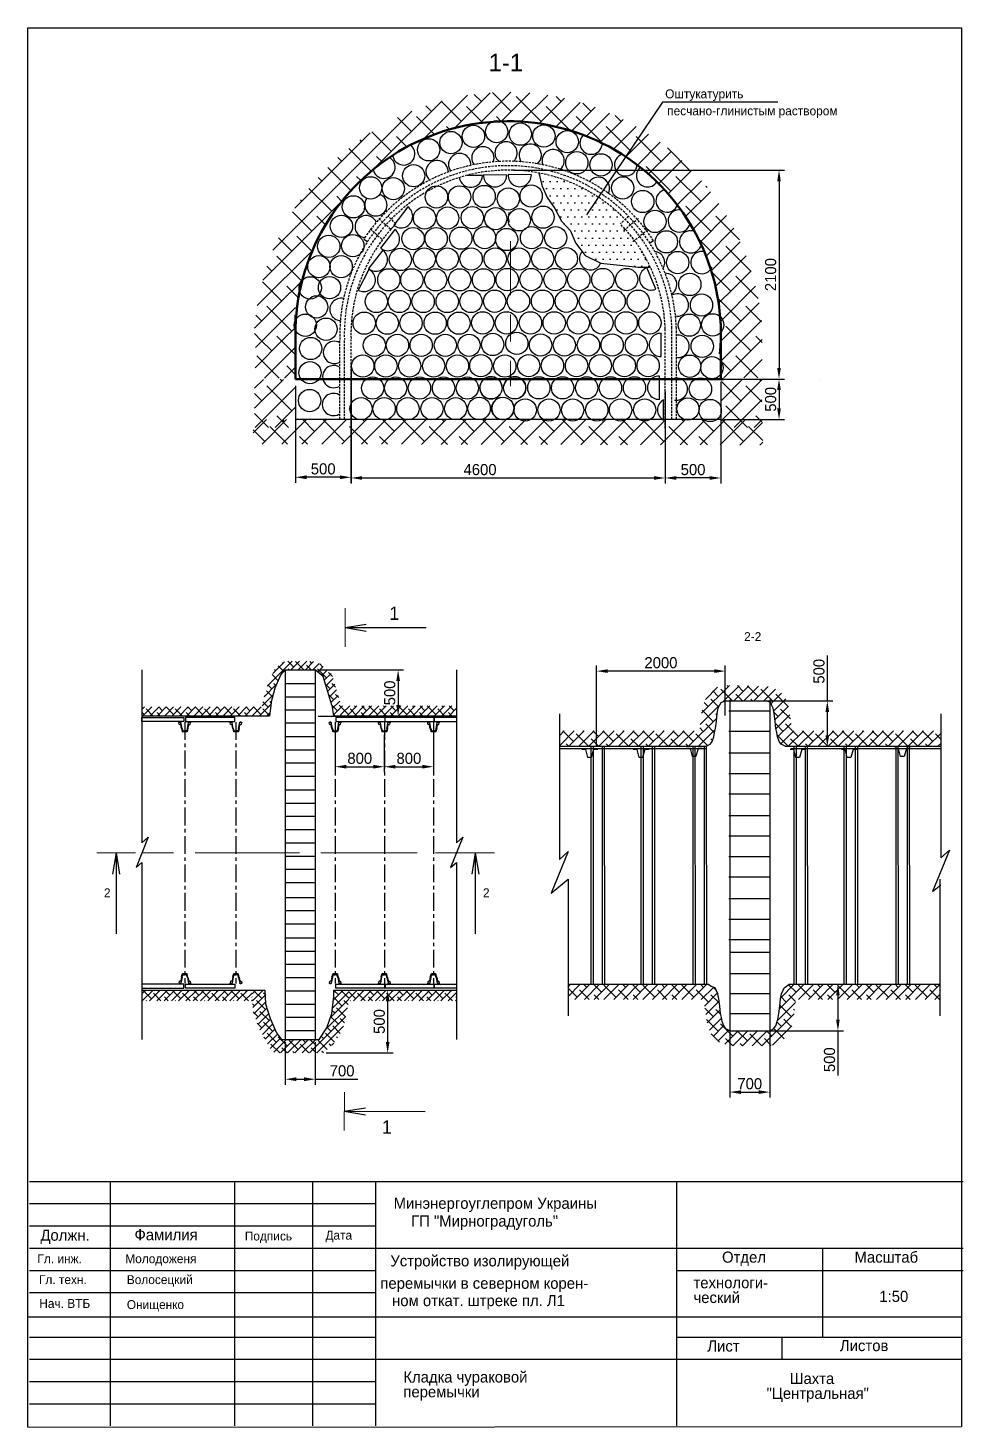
# Model space of a CAD drawing. Header units: millimetres. Extents: x 220 to 847, y -60 to 255.
# Drawn here: x 636.3 to 846.7, y -59.6 to 255.1 of the extents above; entities that cross this region are included whole.
import ezdxf

# ---------------------------------------------------------------- set-up
doc = ezdxf.new("R2010")
doc.units = ezdxf.units.MM
doc.linetypes.add('CENTERX2', pattern=[4, 2.5, -0.5, 0.5, -0.5])
doc.linetypes.add('DASHED', pattern=[0.75, 0.5, -0.25])
doc.dimstyles.new('ISO-25', dxfattribs={"dimtxt": 2.5, "dimasz": 2.5, "dimexe": 1.25, "dimexo": 0.625, "dimtad": 1, "dimtxsty": 'Standard', "dimcen": 2.5, "dimadec": 0, "dimazin": 0, "dimtfac": 1, "dimtmove": 0, "dimatfit": 3, "dimfxl": 0, "dimarcsym": 0})
pattern_1 = [(45, (410.7692, 16.2453), (-0.8199856, 0.8199856), []), (135, (410.7692, 16.2453), (-2.4599568, 0.8199856), [2.899087, -1.739452])]
pattern_2 = [(45, (302.801, 0.5963), (-2.245064, 2.245064), []), (135, (302.801, 0.5963), (-6.735192, 2.245064), [7.9375, -4.7625])]

# ---------------------------------------------------------------- blocks, each defined once
blk = doc.blocks.new('*D25')
at = {"color": 0, "lineweight": -2}
for p, q in [((816.18, 103.74), (816.18, 113.95)), ((799.57, 103.74), (817.43, 103.74)), ((816.18, 96.02), (816.18, 101.24)), ((808.44, 93.52), (817.43, 93.52))]:
    blk.add_line(p, q, dxfattribs=at)
at = {"color": 0}
for points in [[(815.76, 101.24), (816.59, 101.24), (816.18, 103.74)], [(815.76, 96.02), (816.59, 96.02), (816.18, 93.52)]]:
    blk.add_solid(points, dxfattribs=at)
at = {"layer": 'Defpoints', "color": 0}
for p in [(798.94, 103.74), (807.82, 93.52), (816.18, 93.52)]:
    blk.add_point(p, dxfattribs=at)
at = {"color": 0, "insert": (814.3, 110.4), "char_height": 2.5, "attachment_point": 5, "rotation": 90}
blk.add_mtext('500', dxfattribs=at)
blk = doc.blocks.new('*D26')
at = {"color": 0, "lineweight": -2}
for p, q in [((794.23, 30.64), (794.23, 14.49)), ((803.22, 30.64), (803.22, 14.49)), ((796.73, 15.74), (800.72, 15.74))]:
    blk.add_line(p, q, dxfattribs=at)
at = {"color": 0}
for points in [[(796.73, 16.15), (796.73, 15.32), (794.23, 15.74)], [(800.72, 16.15), (800.72, 15.32), (803.22, 15.74)]]:
    blk.add_solid(points, dxfattribs=at)
at = {"layer": 'Defpoints', "color": 0}
for p in [(794.23, 31.26), (803.22, 31.26), (803.22, 15.74)]:
    blk.add_point(p, dxfattribs=at)
at = {"color": 0, "insert": (798.72, 17.61), "char_height": 2.5, "attachment_point": 5}
blk.add_mtext('700', dxfattribs=at)
blk = doc.blocks.new('*D27')
at = {"color": 0, "lineweight": -2}
for p, q in [((818, 40), (819.81, 40)), ((818.56, 37.5), (818.56, 32.03)), ((800.96, 29.53), (819.81, 29.53)), ((818.56, 29.53), (818.56, 19.49))]:
    blk.add_line(p, q, dxfattribs=at)
at = {"color": 0}
for points in [[(818.14, 37.5), (818.97, 37.5), (818.56, 40)], [(818.14, 32.03), (818.97, 32.03), (818.56, 29.53)]]:
    blk.add_solid(points, dxfattribs=at)
at = {"layer": 'Defpoints', "color": 0}
for p in [(817.38, 40), (818.56, 40), (800.34, 29.53)]:
    blk.add_point(p, dxfattribs=at)
at = {"color": 0, "insert": (816.68, 23.03), "char_height": 2.5, "attachment_point": 5, "rotation": 90}
blk.add_mtext('500', dxfattribs=at)
blk = doc.blocks.new('*D28')
at = {"color": 0, "lineweight": -2}
for p, q in [((764.26, 93.42), (764.26, 111.69)), ((790.72, 110.44), (766.76, 110.44)), ((793.22, 100.48), (793.22, 111.69))]:
    blk.add_line(p, q, dxfattribs=at)
at = {"color": 0}
for points in [[(766.76, 110.86), (766.76, 110.03), (764.26, 110.44)], [(790.72, 110.86), (790.72, 110.03), (793.22, 110.44)]]:
    blk.add_solid(points, dxfattribs=at)
at = {"layer": 'Defpoints', "color": 0}
for p in [(764.26, 110.44), (793.22, 99.85), (764.26, 92.8)]:
    blk.add_point(p, dxfattribs=at)
at = {"color": 0, "insert": (778.74, 112.32), "char_height": 2.5, "attachment_point": 5}
blk.add_mtext('2000', dxfattribs=at)
blk = doc.blocks.new('*D35')
at = {"color": 0, "lineweight": -2}
for p, q in [((701.56, 110.72), (720.86, 110.72)), ((719.61, 108.22), (719.61, 102.83)), ((701.59, 100.33), (720.86, 100.33))]:
    blk.add_line(p, q, dxfattribs=at)
at = {"color": 0}
for points in [[(719.2, 108.22), (720.03, 108.22), (719.61, 110.72)], [(719.2, 102.83), (720.03, 102.83), (719.61, 100.33)]]:
    blk.add_solid(points, dxfattribs=at)
at = {"layer": 'Defpoints', "color": 0}
for p in [(700.93, 110.72), (700.97, 100.33), (719.61, 100.33)]:
    blk.add_point(p, dxfattribs=at)
at = {"color": 0, "insert": (717.74, 105.53), "char_height": 2.5, "attachment_point": 5, "rotation": 90}
blk.add_mtext('500', dxfattribs=at)
blk = doc.blocks.new('*D36')
at = {"color": 0, "lineweight": -2}
for p, q in [((694.23, 26.96), (694.23, 17.39)), ((700.97, 26.96), (700.97, 17.39)), ((696.73, 18.64), (698.47, 18.64)), ((700.97, 18.64), (710.55, 18.64))]:
    blk.add_line(p, q, dxfattribs=at)
at = {"color": 0}
for points in [[(696.73, 19.06), (696.73, 18.22), (694.23, 18.64)], [(698.47, 19.06), (698.47, 18.22), (700.97, 18.64)]]:
    blk.add_solid(points, dxfattribs=at)
at = {"layer": 'Defpoints', "color": 0}
for p in [(694.23, 27.58), (700.97, 27.58), (700.97, 18.64)]:
    blk.add_point(p, dxfattribs=at)
at = {"color": 0, "insert": (707.01, 20.51), "char_height": 2.5, "attachment_point": 5}
blk.add_mtext('700', dxfattribs=at)
blk = doc.blocks.new('*D32')
at = {"color": 0, "lineweight": -2}
for p, q in [((710.99, 38.68), (718.51, 38.68)), ((717.26, 36.18), (717.26, 27.04)), ((703.46, 24.54), (718.51, 24.54))]:
    blk.add_line(p, q, dxfattribs=at)
at = {"color": 0}
for points in [[(716.84, 36.18), (717.68, 36.18), (717.26, 38.68)], [(716.84, 27.04), (717.68, 27.04), (717.26, 24.54)]]:
    blk.add_solid(points, dxfattribs=at)
at = {"layer": 'Defpoints', "color": 0}
for p in [(710.36, 38.68), (702.83, 24.54), (717.26, 24.54)]:
    blk.add_point(p, dxfattribs=at)
at = {"color": 0, "insert": (715.39, 31.61), "char_height": 2.5, "attachment_point": 5, "rotation": 90}
blk.add_mtext('500', dxfattribs=at)
blk = doc.blocks.new('Рама после осадки')
at = {"color": 7}
for p, q in [((643.43, 302.03), (643.39, 302.22)), ((643.45, 302.3), (643.6, 302.3)), ((643.6, 302.3), (643.45, 302.3)), ((643.59, 301.98), (643.49, 301.98)), ((643.59, 301.98), (643.49, 301.98)), ((643.75, 301.42), (643.65, 301.93)), ((643.83, 301.42), (643.67, 302.24)), ((643.75, 301.42), (643.86, 300.97)), ((643.83, 301.42), (643.91, 301.15)), ((644.01, 301.07), (644.21, 301.07)), ((644.4, 301.07), (644.21, 301.07)), ((644.58, 301.43), (644.51, 301.15)), ((644.66, 301.43), (644.55, 300.98)), ((644.58, 301.43), (644.74, 302.24)), ((644.66, 301.43), (644.76, 301.94)), ((644.96, 302.3), (644.81, 302.3)), ((644.81, 302.3), (644.96, 302.3)), ((644.82, 301.98), (644.92, 301.98)), ((644.82, 301.98), (644.92, 301.98)), ((644.98, 302.03), (645.02, 302.23)), ((644.49, 300.93), (643.92, 300.93)), ((643.43, 265.83), (643.39, 265.63)), ((643.45, 265.56), (643.6, 265.56)), ((643.6, 265.56), (643.45, 265.56)), ((643.59, 265.88), (643.49, 265.88)), ((643.59, 265.88), (643.49, 265.88)), ((643.75, 266.43), (643.65, 265.93)), ((643.83, 266.43), (643.67, 265.62)), ((643.75, 266.43), (643.86, 266.88)), ((643.83, 266.43), (643.91, 266.71)), ((644.49, 266.93), (643.92, 266.93)), ((644.01, 266.79), (644.21, 266.79)), ((644.4, 266.79), (644.21, 266.79)), ((644.58, 266.43), (644.51, 266.71)), ((644.66, 266.43), (644.55, 266.88)), ((644.58, 266.43), (644.74, 265.62)), ((644.66, 266.43), (644.76, 265.92)), ((644.96, 265.56), (644.81, 265.56)), ((644.81, 265.56), (644.96, 265.56)), ((644.82, 265.87), (644.92, 265.87)), ((644.82, 265.87), (644.92, 265.87)), ((644.98, 265.83), (645.02, 265.63))]:
    blk.add_line(p, q, dxfattribs=at)
at = {"color": 253, "linetype": 'CENTERX2'}
blk.add_line((644.21, 265.56), (644.21, 302.3), dxfattribs=at)
at = {"color": 7}
for centre, major_axis, start_param, end_param in [((643.45, 302.24), (0.0424, 0.0424), 0.787693, 2.555053), ((643.49, 302.04), (-0.0424, 0.0424), 0.984257, 2.358489), ((643.59, 301.92), (0.0424, 0.0424), 5.695083, 7.070878), ((643.6, 302.23), (-0.0495, 0.0495), 4.125849, 5.500082), ((643.92, 300.99), (0.0424, 0.0424), 2.604123, 3.929286), ((644.01, 301.18), (0.0778, 0.0778), 2.621175, 3.929286), ((644.4, 301.18), (0.0778, 0.0778), 3.929286, 5.237396), ((644.49, 300.99), (0.0424, 0.0424), 3.929286, 5.254448), ((644.81, 302.23), (0.0495, 0.0495), 0.787693, 2.161926), ((644.82, 301.92), (0.0424, 0.0424), 0.787693, 2.163488), ((644.92, 302.04), (-0.0424, 0.0424), 2.358489, 3.732722), ((644.96, 302.24), (-0.0424, 0.0424), 3.732722, 5.500082), ((643.45, 265.62), (-0.0424, 0.0424), 0.58654, 2.3539), ((643.49, 265.82), (0.0424, 0.0424), 0.783103, 2.157336), ((643.59, 265.94), (-0.0424, 0.0424), 2.3539, 3.729695), ((643.6, 265.63), (0.0495, 0.0495), 3.924696, 5.298929), ((643.92, 266.87), (0.0424, 0.0424), 0.783103, 2.108266), ((644.01, 266.68), (0.0778, 0.0778), 0.783103, 2.091214), ((644.4, 266.68), (-0.0778, 0.0778), 4.187382, 5.495492), ((644.49, 266.87), (-0.0424, 0.0424), 4.17033, 5.495492), ((644.81, 265.63), (0.0495, 0.0495), 2.550463, 3.924696), ((644.82, 265.93), (0.0424, 0.0424), 2.548901, 3.924696), ((644.92, 265.81), (-0.0424, 0.0424), 4.12126, 5.495492), ((644.96, 265.62), (-0.0424, 0.0424), 2.3539, 4.12126)]:
    blk.add_ellipse(centre, major_axis=major_axis, ratio=1, start_param=start_param, end_param=end_param, dxfattribs=at)
blk = doc.blocks.new('*D33')
at = {"color": 0, "lineweight": -2}
for p, q in [((705.45, 96.13), (705.45, 87.69)), ((716.51, 96.13), (716.51, 87.69)), ((707.95, 88.94), (714.01, 88.94))]:
    blk.add_line(p, q, dxfattribs=at)
at = {"color": 0}
for points in [[(707.95, 89.35), (707.95, 88.52), (705.45, 88.94)], [(714.01, 89.35), (714.01, 88.52), (716.51, 88.94)]]:
    blk.add_solid(points, dxfattribs=at)
at = {"layer": 'Defpoints', "color": 0}
for p in [(705.45, 96.76), (716.51, 96.76), (716.51, 88.94)]:
    blk.add_point(p, dxfattribs=at)
at = {"color": 0, "insert": (710.98, 90.81), "char_height": 2.5, "attachment_point": 5}
blk.add_mtext('800', dxfattribs=at)
blk = doc.blocks.new('*D34')
at = {"color": 0, "lineweight": -2}
for p, q in [((716.51, 96.13), (716.51, 87.69)), ((727.57, 96.13), (727.57, 87.69)), ((719.01, 88.94), (725.07, 88.94))]:
    blk.add_line(p, q, dxfattribs=at)
at = {"color": 0}
for points in [[(719.01, 89.35), (719.01, 88.52), (716.51, 88.94)], [(725.07, 89.35), (725.07, 88.52), (727.57, 88.94)]]:
    blk.add_solid(points, dxfattribs=at)
at = {"layer": 'Defpoints', "color": 0}
for p in [(716.51, 96.76), (727.57, 96.76), (727.57, 88.94)]:
    blk.add_point(p, dxfattribs=at)
at = {"color": 0, "insert": (722.04, 90.81), "char_height": 2.5, "attachment_point": 5}
blk.add_mtext('800', dxfattribs=at)
blk = doc.blocks.new('*D40')
at = {"color": 0, "lineweight": -2}
for p, q in [((709.02, 179.61), (709.02, 152.64)), ((779.71, 173.26), (779.71, 152.64)), ((711.52, 153.89), (777.21, 153.89))]:
    blk.add_line(p, q, dxfattribs=at)
at = {"color": 0}
for points in [[(711.52, 154.3), (711.52, 153.47), (709.02, 153.89)], [(777.21, 154.3), (777.21, 153.47), (779.71, 153.89)]]:
    blk.add_solid(points, dxfattribs=at)
at = {"layer": 'Defpoints', "color": 0}
for p in [(709.02, 180.23), (779.71, 173.88), (779.71, 153.89)]:
    blk.add_point(p, dxfattribs=at)
at = {"color": 0, "insert": (738.04, 155.76), "char_height": 2.5, "attachment_point": 5}
blk.add_mtext('4600', dxfattribs=at)
blk = doc.blocks.new('*D41')
at = {"color": 0, "lineweight": -2}
for p, q in [((745.55, 223.13), (806.56, 223.13)), ((805.31, 220.63), (805.31, 178.64)), ((780.33, 176.14), (806.56, 176.14))]:
    blk.add_line(p, q, dxfattribs=at)
at = {"color": 0}
for points in [[(804.89, 220.63), (805.72, 220.63), (805.31, 223.13)], [(804.89, 178.64), (805.72, 178.64), (805.31, 176.14)]]:
    blk.add_solid(points, dxfattribs=at)
at = {"layer": 'Defpoints', "color": 0}
for p in [(744.92, 223.13), (779.71, 176.14), (805.31, 176.14)]:
    blk.add_point(p, dxfattribs=at)
at = {"color": 0, "insert": (803.43, 199.63), "char_height": 2.5, "attachment_point": 5, "rotation": 90}
blk.add_mtext('2100', dxfattribs=at)
blk = doc.blocks.new('*D37')
at = {"color": 0, "lineweight": -2}
for p, q in [((792.84, 176.14), (806.56, 176.14)), ((805.31, 173.64), (805.31, 169.53)), ((792.84, 167.03), (806.56, 167.03))]:
    blk.add_line(p, q, dxfattribs=at)
at = {"color": 0}
for points in [[(804.89, 173.64), (805.72, 173.64), (805.31, 176.14)], [(804.89, 169.53), (805.72, 169.53), (805.31, 167.03)]]:
    blk.add_solid(points, dxfattribs=at)
at = {"layer": 'Defpoints', "color": 0}
for p in [(792.22, 176.14), (792.21, 167.03), (805.31, 167.03)]:
    blk.add_point(p, dxfattribs=at)
at = {"color": 0, "insert": (803.43, 171.58), "char_height": 2.5, "attachment_point": 5, "rotation": 90}
blk.add_mtext('500', dxfattribs=at)
blk = doc.blocks.new('*D38')
at = {"color": 0, "lineweight": -2}
for p, q in [((792.23, 175.51), (792.23, 152.64)), ((779.71, 171.09), (779.71, 152.64)), ((789.73, 153.89), (782.21, 153.89))]:
    blk.add_line(p, q, dxfattribs=at)
at = {"color": 0}
for points in [[(782.21, 154.3), (782.21, 153.47), (779.71, 153.89)], [(789.73, 154.3), (789.73, 153.47), (792.23, 153.89)]]:
    blk.add_solid(points, dxfattribs=at)
at = {"layer": 'Defpoints', "color": 0}
for p in [(792.23, 176.14), (779.71, 171.71), (779.71, 153.89)]:
    blk.add_point(p, dxfattribs=at)
at = {"color": 0, "insert": (785.97, 155.76), "char_height": 2.5, "attachment_point": 5}
blk.add_mtext('500', dxfattribs=at)
blk = doc.blocks.new('*D39')
at = {"color": 0, "lineweight": -2}
for p, q in [((696.5, 174.64), (696.5, 152.79)), ((709, 174.51), (709, 152.79)), ((706.5, 154.04), (699, 154.04))]:
    blk.add_line(p, q, dxfattribs=at)
at = {"color": 0}
for points in [[(699, 154.46), (699, 153.63), (696.5, 154.04)], [(706.5, 154.46), (706.5, 153.63), (709, 154.04)]]:
    blk.add_solid(points, dxfattribs=at)
at = {"layer": 'Defpoints', "color": 0}
for p in [(696.5, 175.27), (709, 175.14), (696.5, 154.04)]:
    blk.add_point(p, dxfattribs=at)
at = {"color": 0, "insert": (702.75, 155.92), "char_height": 2.5, "attachment_point": 5}
blk.add_mtext('500', dxfattribs=at)

msp = doc.modelspace()

# ---------------------------------------------------------------- hatches: boundary and pattern name
h = msp.add_hatch()
h.set_pattern_fill('ANSI38', color=256, style=0)
h.set_pattern_definition(pattern_2)
h.paths.add_polyline_path([(713.631, 222.966), (709.512, 228.82, 0.1889044), (687.995, 193.028), (696.981, 193.028, -0.185057)])
h.paths.add_polyline_path([(740.594, 233.988, -0.2220907), (742.713, 234.108, -0.01154), (744.922, 234.133), (744.922, 237.12), (744.922, 240.702, 0.1677167), (709.512, 228.82), (713.631, 222.966, -0.1558404)])
h.paths.add_polyline_path([(744.922, 240.702), (744.922, 234.133, -0.1681458), (774.386, 223.551), (778.994, 229.09, 0.1613085)])
h.paths.add_polyline_path([(778.994, 229.09), (774.386, 223.551, -0.1836076), (791.566, 194.204), (799.401, 199.424, 0.1613595)])
h = msp.add_hatch()
h.set_pattern_fill('DOTS', color=256, style=0)
h.set_pattern_definition([(180, (1179.2599, 150.7112), (-0.79375, 1.5875), [0, -1.5875])])
h.paths.add_polyline_path([(758.399, 209.462), (759.499, 206.794), (761.676, 203.961), (765.185, 202.209), (770.198, 201.708), (773.623, 201.337), (776.358, 201.338, 0.0840321), (769.619, 211.028), (770.69, 212.078, 0.1526515), (751.307, 222.477), (752.021, 219.491), (753.176, 216.99), (754.904, 214.498), (756.356, 211.659)])
h = msp.add_hatch()
h.set_pattern_fill('ANSI38', color=256, style=0)
h.set_pattern_definition(pattern_2)
h.paths.add_polyline_path([(799.401, 199.424), (791.566, 194.204, -0.0414645), (792.228, 186.307), (801.531, 186.679, 0.0043687), (801.516, 187.678, 0.0522675)])
h = msp.add_hatch()
h.set_pattern_fill('ANSI38', color=256, style=0)
h.set_pattern_definition(pattern_2)
h.paths.add_polyline_path([(696.523, 193.028), (687.995, 193.028, 0.036246), (687.205, 184.778), (696.519, 184.991, -0.0141227), (696.523, 187.694)])
h = msp.add_hatch()
h.set_pattern_fill('ANSI38', color=256, style=0)
h.set_pattern_definition(pattern_2)
h.paths.add_polyline_path([(801.532, 185.991, 0.0030109), (801.531, 186.679), (792.228, 186.307, -0.0022486), (792.226, 185.877), (792.217, 176.382), (801.532, 176.382)])
h = msp.add_hatch()
h.set_pattern_fill('ANSI38', color=256, style=0)
h.set_pattern_definition(pattern_2)
h.paths.add_polyline_path([(696.396, 184.988), (687.509, 184.785), (687.404, 176.324), (696.396, 176.324)])
h = msp.add_hatch()
h.set_pattern_fill('ANSI38', color=256, style=0)
h.set_pattern_definition(pattern_2)
h.paths.add_polyline_path([(696.462, 176.067), (687.293, 176.067), (687.293, 165.239), (696.462, 165.239)])
h = msp.add_hatch()
h.set_pattern_fill('ANSI38', color=256, style=0)
h.set_pattern_definition(pattern_2)
h.paths.add_polyline_path([(801.436, 176.038), (792.334, 176.038), (792.334, 165.234), (801.436, 165.234)])
h = msp.add_hatch()
h.set_pattern_fill('ANSI38', color=256, style=0)
h.set_pattern_definition([(45, (303.4363, -8.505), (-2.245064, 2.245064), []), (135, (303.4363, -8.505), (-6.735192, 2.245064), [7.9375, -4.7625])])
h.paths.add_polyline_path([(686.994, 167.034), (686.994, 161.529), (801.645, 161.289), (801.565, 167.034)])
h = msp.add_hatch()
h.set_pattern_fill('ANSI38', color=256, scale=0.365239, style=0)
h.set_pattern_definition(pattern_1)
h.paths.add_polyline_path([(691.024, 103.305), (691.929, 106.663), (693.232, 109.637), (694.231, 110.72), (700.965, 110.72), (702.755, 109.201), (703.769, 105.801), (704.678, 102.757), (705.096, 100.411), (707.218, 100.411), (706.84, 102.532), (705.693, 106.375), (704.679, 109.775), (702.16, 111.975), (700.895, 112.55), (699.148, 112.661), (697.425, 112.661), (695.516, 112.661), (694.274, 112.661), (693.105, 112.1), (691.898, 110.849), (690.83, 108.856), (690.219, 107.23), (689.491, 104.915), (688.983, 102.376), (661.976, 102.376), (661.976, 100.411), (690.658, 100.411)])
h = msp.add_hatch()
h.set_pattern_fill('ANSI38', color=256, scale=0.5, style=0)
h.set_pattern_definition([(45, (299.9776, 8.184), (-1.122532, 1.122532), []), (135, (299.9776, 8.184), (-3.367596, 1.122532), [3.96875, -2.38125])])
h.paths.add_polyline_path([(807.674, 101.387), (807.42, 102.742), (806.784, 104.343), (806.357, 105.096), (803.721, 106.97), (793.21, 107.237), (791.129, 106.711), (788.939, 104.499), (788.23, 102.838), (787.981, 101.598), (787.733, 99.616), (787.546, 98.064), (787.347, 97.024), (755.887, 97.024), (755.887, 93.524), (788.902, 93.524), (789.795, 93.998), (790.293, 94.637), (790.625, 95.634), (790.826, 96.63), (791.007, 97.526), (791.208, 99.196), (791.418, 100.935), (791.639, 102.082), (792.013, 102.87), (792.266, 103.403), (793.202, 103.737), (802.421, 103.737), (803.357, 103.403), (803.61, 102.87), (803.983, 102.082), (804.204, 100.935), (804.414, 99.196), (804.616, 97.526), (804.796, 96.63), (804.997, 95.634), (805.33, 94.637), (805.828, 93.998), (806.721, 93.524), (841.68, 93.524), (841.68, 97.024), (808.287, 97.024), (808.227, 97.321), (808.074, 98.082), (807.889, 99.615)])
h = msp.add_hatch()
h.set_pattern_fill('ANSI38', color=256, scale=0.365239, style=0)
h.set_pattern_definition(pattern_1)
h.paths.add_polyline_path([(732.749, 102.632), (706.822, 102.632), (707.218, 100.411), (732.749, 100.411)])
h = msp.add_hatch()
h.set_pattern_fill('ANSI38', color=256, scale=0.365239, style=0)
h.set_pattern_definition(pattern_1)
h.paths.add_polyline_path([(686.835, 36.274), (686.704, 38.706), (661.976, 38.706), (661.976, 36.274)])
h = msp.add_hatch()
h.set_pattern_fill('ANSI38', color=256, scale=0.3652, style=0)
h.set_pattern_definition([(45, (301.1333, -0.1272), (-0.8198974, 0.8198974), []), (135, (301.1333, -0.1272), (-2.459692, 0.8198974), [2.898775, -1.739265])])
h.paths.add_polyline_path([(689.784, 35.562), (689.625, 38.706), (686.704, 38.706), (686.971, 33.746), (688.301, 30.187), (689.963, 27.102), (691.078, 25.033), (691.91, 24.539), (702.833, 24.539), (705.113, 26.675), (707.155, 29.807), (707.922, 33.014), (708.467, 36.132), (708.613, 38.682), (705.151, 38.681), (705.151, 37.257), (704.725, 33.384), (703.604, 30.187), (701.855, 27.585), (693.342, 27.585), (692.221, 29.083), (690.801, 32.33)])
h = msp.add_hatch()
h.set_pattern_fill('ANSI38', color=256, scale=0.365239, style=0)
h.set_pattern_definition(pattern_1)
h.paths.add_polyline_path([(732.749, 36.255), (732.749, 38.687), (708.613, 38.682), (708.474, 36.25)])
h = msp.add_hatch()
h.set_pattern_fill('ANSI38', color=256, scale=0.487642, style=0)
h.set_pattern_definition([(45, (313.1951, 10.8171), (-1.0947876, 1.0947876), []), (135, (313.1951, 10.8171), (-3.2843628, 1.0947876), [3.870659, -2.322395])])
h.paths.add_polyline_path([(791.19, 38.642), (790.943, 39.162), (790.03, 39.488), (789.321, 39.992), (757.836, 39.985), (757.836, 36.571), (787.919, 36.578), (788.405, 36.158), (788.588, 34.649), (789, 31.906), (789.296, 30.554), (790.118, 28.62), (791.643, 27.06), (794.064, 26.144), (803.22, 26.115), (805.627, 26.948), (807.226, 28.466), (808.125, 30.465), (808.663, 33.021), (808.86, 34.649), (809.056, 36.267), (809.207, 36.583), (841.509, 36.591), (841.509, 40.004), (807.616, 39.996), (807.256, 39.782), (806.893, 39.532), (806.505, 39.162), (806.258, 38.642), (805.893, 37.874), (805.677, 36.756), (805.472, 35.06), (805.274, 33.431), (805.098, 32.558), (804.902, 31.586), (804.577, 30.613), (804.091, 29.991), (803.22, 29.529), (794.229, 29.529), (793.358, 29.991), (792.872, 30.613), (792.547, 31.586), (792.35, 32.558), (792.174, 33.431), (791.977, 35.06), (791.771, 36.756), (791.555, 37.874)])

# ---------------------------------------------------------------- linework, layer by layer
for p, q in [((636.336, 255.111), (846.336, 255.111)), ((636.336, -59.599), (636.336, 255.111)), ((846.336, 255.111), (846.336, -59.487)), ((738.573, 221.916), (735.114, 221.957)), ((744.048, 222.023), (738.807, 222.085)), ((749.594, 222.059), (744.354, 222.121)), ((721.827, 214.868), (718.623, 210.72)), ((718.884, 209.747), (715.68, 205.599)), ((716.168, 205.119), (712.964, 200.971)), ((777.081, 207.249), (776.239, 206.71)), ((713.052, 200.798), (710.636, 196.147)), ((777.578, 196.364), (775.589, 201.213)), ((778.778, 181.189), (778.775, 186.43)), ((778.386, 171.569), (778.383, 176.81)), ((814.694, 176.136), (814.694, 176.136)), ((814.694, 176.136), (814.694, 176.136)), ((779.322, 166.92), (779.319, 171.491)), ((792.211, 167.034), (696.498, 167.034)), ((707.671, 120.241), (712.447, 121.028)), ((707.671, 120.241), (712.447, 119.454)), ((707.671, 120.241), (725.889, 120.241)), ((661.976, 110.72), (661.976, 71.776)), ((693.232, 109.637), (694.231, 110.72)), ((694.231, 110.72), (694.231, 27.585)), ((694.231, 110.72), (700.965, 110.72)), ((700.965, 110.72), (700.965, 27.585)), ((702.755, 109.201), (700.965, 110.72)), ((732.749, 110.72), (732.749, 71.776)), ((691.929, 106.663), (693.232, 109.637)), ((694.231, 107.682), (700.965, 107.682)), ((703.769, 105.801), (702.755, 109.201)), ((691.024, 103.305), (691.929, 106.663)), ((694.231, 104.691), (700.965, 104.691)), ((704.678, 102.757), (703.769, 105.801)), ((794.229, 104.009), (794.229, 29.529)), ((803.22, 104.009), (803.22, 29.529)), ((691.024, 103.305), (690.658, 100.411)), ((691.024, 103.305), (691.024, 103.305)), ((694.231, 101.76), (700.965, 101.76)), ((704.678, 102.757), (705.096, 100.411)), ((755.887, 100.845), (755.887, 68.093)), ((791.208, 99.196), (791.418, 100.935)), ((791.418, 100.935), (791.639, 102.082)), ((791.639, 102.082), (792.013, 102.87)), ((792.013, 102.87), (792.266, 103.403)), ((792.266, 103.403), (793.202, 103.737)), ((793.202, 103.737), (802.421, 103.737)), ((794.028, 101.488), (803.247, 101.488)), ((803.357, 103.403), (802.421, 103.737)), ((803.61, 102.87), (803.357, 103.403)), ((803.983, 102.082), (803.61, 102.87)), ((804.204, 100.935), (803.983, 102.082)), ((804.414, 99.196), (804.204, 100.935)), ((841.68, 100.845), (841.68, 68.411)), ((661.976, 100.411), (690.658, 100.411)), ((694.231, 98.769), (700.965, 98.769)), ((705.096, 100.411), (732.749, 100.411)), ((791.007, 97.526), (791.208, 99.196)), ((804.616, 97.526), (804.414, 99.196)), ((694.231, 95.749), (700.965, 95.749)), ((789.795, 93.998), (790.293, 94.637)), ((790.293, 94.637), (790.625, 95.634)), ((790.625, 95.634), (790.826, 96.63)), ((790.826, 96.63), (791.007, 97.526)), ((794.028, 96.934), (803.247, 96.934)), ((804.796, 96.63), (804.616, 97.526)), ((804.997, 95.634), (804.796, 96.63)), ((805.33, 94.637), (804.997, 95.634)), ((805.828, 93.998), (805.33, 94.637)), ((694.231, 92.758), (700.965, 92.758)), ((755.887, 93.524), (788.902, 93.524)), ((755.887, 93.009), (789.038, 93.009)), ((761.846, 92.796), (760.967, 92.796)), ((762.286, 91.04), (761.846, 92.796)), ((762.971, 93.338), (762.984, 39.997)), ((763.605, 92.796), (763.077, 91.04)), ((763.459, 93.338), (763.471, 39.997)), ((764.534, 92.796), (763.605, 92.796)), ((765.515, 93.338), (765.527, 39.997)), ((766.002, 93.338), (766.015, 39.997)), ((773.392, 92.796), (772.512, 92.796)), ((773.831, 91.04), (773.392, 92.796)), ((774.231, 93.338), (774.244, 39.997)), ((775.151, 92.796), (774.623, 91.04)), ((774.719, 93.338), (774.731, 39.997)), ((776.08, 92.796), (775.151, 92.796)), ((776.775, 93.338), (776.787, 39.997)), ((777.262, 93.338), (777.275, 39.997)), ((785.374, 93.009), (784.494, 93.009)), ((785.813, 91.253), (785.374, 93.009)), ((785.917, 93.546), (785.929, 40.205)), ((786.405, 93.546), (786.417, 40.205)), ((787.132, 93.009), (786.605, 91.253)), ((788.062, 93.009), (787.132, 93.009)), ((788.46, 93.546), (788.473, 40.205)), ((788.902, 93.524), (789.795, 93.998)), ((788.948, 93.546), (788.961, 40.205)), ((794.028, 92.047), (803.247, 92.047)), ((806.721, 93.524), (805.828, 93.998)), ((806.721, 93.524), (841.68, 93.524)), ((806.721, 93.524), (841.68, 93.524)), ((806.721, 93.524), (841.68, 93.524)), ((806.721, 93.524), (841.68, 93.524)), ((808.677, 92.796), (807.798, 92.796)), ((807.983, 93.009), (841.68, 93.009)), ((808.645, 93.338), (808.657, 41.614)), ((809.117, 91.04), (808.677, 92.796)), ((809.132, 93.338), (809.144, 42.056)), ((810.436, 92.796), (809.909, 91.04)), ((811.365, 92.796), (810.436, 92.796)), ((811.188, 93.338), (811.2, 43.312)), ((811.676, 93.338), (811.688, 39.997)), ((820.223, 92.796), (819.344, 92.796)), ((819.905, 93.338), (819.917, 39.997)), ((820.663, 91.04), (820.223, 92.796)), ((820.393, 93.338), (820.405, 39.997)), ((821.982, 92.796), (821.454, 91.04)), ((822.911, 92.796), (821.982, 92.796)), ((822.448, 93.338), (822.461, 39.997)), ((822.936, 93.338), (822.949, 39.997)), ((832.205, 93.009), (831.325, 93.009)), ((831.591, 93.546), (831.603, 40.002)), ((832.078, 93.546), (832.091, 40.002)), ((832.645, 91.253), (832.205, 93.009)), ((833.964, 93.009), (833.436, 91.253)), ((834.893, 93.009), (833.964, 93.009)), ((834.134, 93.546), (834.147, 40.003)), ((834.622, 93.546), (834.634, 40.003)), ((694.231, 89.827), (700.965, 89.827)), ((763.077, 91.04), (762.286, 91.04)), ((774.623, 91.04), (773.831, 91.04)), ((786.605, 91.253), (785.813, 91.253)), ((809.909, 91.04), (809.117, 91.04)), ((821.454, 91.04), (820.663, 91.04)), ((833.436, 91.253), (832.645, 91.253)), ((694.231, 86.836), (700.965, 86.836)), ((794.028, 87.446), (803.247, 87.446)), ((694.231, 83.724), (700.965, 83.724)), ((794.028, 82.846), (803.247, 82.846)), ((794.028, 82.846), (803.247, 82.846)), ((694.231, 80.733), (700.965, 80.733)), ((694.231, 77.802), (700.965, 77.802)), ((794.028, 77.958), (803.247, 77.958)), ((663.41, 73.066), (660.64, 66.245)), ((661.976, 71.776), (663.41, 73.066)), ((694.231, 74.811), (700.965, 74.811)), ((734.183, 73.066), (731.413, 66.245)), ((732.749, 71.776), (734.183, 73.066)), ((794.028, 73.358), (803.247, 73.358)), ((656.172, 69.558), (655.385, 64.782)), ((656.172, 69.558), (656.96, 64.782)), ((656.172, 69.558), (656.172, 51.34)), ((694.231, 71.792), (700.965, 71.792)), ((736.98, 69.558), (736.193, 64.782)), ((736.98, 69.558), (737.767, 64.782)), ((736.98, 69.558), (736.98, 51.34)), ((757.85, 69.859), (754.059, 60.522)), ((755.887, 68.093), (757.85, 69.859)), ((843.643, 70.178), (839.852, 60.841)), ((841.68, 68.411), (843.643, 70.178)), ((660.64, 66.245), (661.976, 67.351)), ((661.976, 67.351), (661.976, 27.585)), ((694.231, 68.801), (700.965, 68.801)), ((731.413, 66.245), (732.749, 67.351)), ((732.749, 67.351), (732.749, 27.585)), ((794.028, 68.757), (803.247, 68.757)), ((694.231, 65.87), (700.965, 65.87)), ((754.059, 60.522), (757.836, 63.65)), ((757.836, 63.65), (757.836, 32.917)), ((794.028, 64.157), (803.247, 64.157)), ((794.028, 64.157), (803.247, 64.157)), ((841.509, 63.649), (841.509, 32.917)), ((694.231, 62.879), (700.965, 62.879)), ((839.852, 60.841), (841.68, 62.355)), ((694.231, 59.494), (700.965, 59.494)), ((794.028, 59.269), (803.247, 59.269)), ((694.231, 56.563), (700.965, 56.563)), ((694.231, 53.572), (700.965, 53.572)), ((794.028, 54.669), (803.247, 54.669)), ((694.231, 50.46), (700.965, 50.46)), ((694.231, 47.469), (700.965, 47.469)), ((794.028, 50.068), (803.247, 50.068)), ((694.231, 44.538), (700.965, 44.538)), ((794.229, 47.199), (803.22, 47.199)), ((794.229, 47.199), (803.22, 47.199)), ((694.231, 41.547), (700.965, 41.547)), ((794.229, 42.431), (803.22, 42.431)), ((808.657, 41.609), (808.657, 39.997)), ((809.145, 42.069), (809.145, 39.997)), ((811.2, 43.338), (811.201, 39.997)), ((661.976, 38.706), (689.625, 38.706)), ((689.625, 38.706), (689.784, 35.562)), ((694.231, 38.528), (700.965, 38.528)), ((705.151, 38.681), (732.749, 38.687)), ((705.151, 37.257), (705.151, 38.681)), ((757.836, 39.985), (789.321, 39.992)), ((790.03, 39.488), (789.321, 39.992)), ((790.943, 39.162), (790.03, 39.488)), ((791.19, 38.642), (790.943, 39.162)), ((791.555, 37.874), (791.19, 38.642)), ((791.771, 36.756), (791.555, 37.874)), ((794.229, 37.945), (803.22, 37.945)), ((805.677, 36.756), (805.893, 37.874)), ((805.893, 37.874), (806.258, 38.642)), ((806.258, 38.642), (806.505, 39.162)), ((806.505, 39.162), (806.893, 39.532)), ((806.893, 39.532), (807.256, 39.782)), ((807.256, 39.782), (807.616, 39.996)), ((807.616, 39.996), (841.509, 40.004)), ((689.784, 35.562), (690.801, 32.33)), ((694.231, 35.536), (700.965, 35.536)), ((704.725, 33.384), (705.151, 37.257)), ((791.977, 35.06), (791.771, 36.756)), ((792.174, 33.431), (791.977, 35.06)), ((805.274, 33.431), (805.472, 35.06)), ((805.472, 35.06), (805.677, 36.756)), ((690.801, 32.33), (692.221, 29.083)), ((694.231, 32.606), (700.965, 32.606)), ((703.604, 30.187), (704.725, 33.384)), ((792.35, 32.558), (792.174, 33.431)), ((792.547, 31.586), (792.35, 32.558)), ((792.872, 30.613), (792.547, 31.586)), ((794.229, 33.458), (803.22, 33.458)), ((804.577, 30.613), (804.902, 31.586)), ((804.902, 31.586), (805.098, 32.558)), ((805.098, 32.558), (805.274, 33.431)), ((692.221, 29.083), (693.342, 27.585)), ((694.231, 29.614), (700.965, 29.614)), ((701.855, 27.585), (703.604, 30.187)), ((793.358, 29.991), (792.872, 30.613)), ((794.229, 29.529), (793.358, 29.991)), ((794.229, 29.529), (803.22, 29.529)), ((803.22, 29.529), (804.091, 29.991)), ((804.091, 29.991), (804.577, 30.613)), ((693.342, 27.585), (701.855, 27.585)), ((707.508, 11.43), (712.286, 12.205)), ((707.508, 11.43), (712.282, 10.631)), ((707.508, 11.43), (725.726, 11.384)), ((636.708, -4.354), (846.708, -4.354)), ((654.862, -4.354), (654.862, -59.354)), ((682.764, -4.354), (682.764, -59.354)), ((700.355, -4.354), (700.355, -59.354)), ((714.539, -4.354), (714.539, -59.354)), ((782.271, -4.354), (782.271, -59.354)), ((636.708, -9.354), (714.539, -9.354)), ((636.708, -14.354), (714.539, -14.354)), ((636.708, -19.354), (846.708, -19.354)), ((815.102, -19.354), (815.102, -39.354)), ((636.708, -24.354), (714.539, -24.354)), ((782.271, -24.354), (846.708, -24.354)), ((636.708, -29.354), (714.539, -29.354)), ((846.336, -34.889), (636.336, -34.889)), ((636.708, -39.354), (714.539, -39.354)), ((782.271, -39.354), (846.336, -39.354)), ((805.906, -39.354), (805.906, -44.354)), ((636.708, -44.354), (846.336, -44.354)), ((636.708, -49.354), (714.539, -49.354)), ((636.708, -54.354), (714.539, -54.354)), ((636.336, -59.599), (846.336, -59.487))]:
    msp.add_line(p, q)
at = {"color": 22}
for p, q in [((751.307, 222.477), (752.021, 219.491)), ((752.021, 219.491), (753.176, 216.99)), ((753.176, 216.99), (754.904, 214.498)), ((754.904, 214.498), (756.356, 211.659)), ((756.356, 211.659), (758.399, 209.462)), ((758.399, 209.462), (759.499, 206.794)), ((759.499, 206.794), (761.676, 203.961)), ((761.676, 203.961), (765.185, 202.209)), ((765.185, 202.209), (770.198, 201.708)), ((770.198, 201.708), (773.623, 201.337)), ((773.623, 201.337), (776.358, 201.338))]:
    msp.add_line(p, q, dxfattribs=at)
at = {"linetype": 'DASHED'}
for p, q in [((715.3, 212.236), (718.033, 209.78)), ((719.129, 211.062), (717.353, 212.806)), ((771.404, 212.778), (769.619, 211.028)), ((773.695, 212.224), (770.381, 209.578)), ((713.311, 209.952), (715.99, 207.545)), ((775.738, 209.654), (772.345, 206.944)), ((779.707, 165.125), (779.707, 187.537)), ((781.207, 167.034), (781.207, 187.537)), ((782.207, 167.034), (782.207, 187.537)), ((706.523, 167.034), (706.523, 185.01)), ((707.523, 167.034), (707.523, 185.01)), ((709.023, 165.125), (709.023, 185.01))]:
    msp.add_line(p, q, dxfattribs=at)
at = {"color": 253}
msp.add_line((717.985, 209.824), (719.129, 211.062), dxfattribs=at)
at = {"color": 254}
msp.add_line((711.89, 207.62), (712.725, 207.071), dxfattribs=at)
at = {"lineweight": 5}
for p, q in [((744.922, 195.043), (744.922, 207.156)), ((744.922, 184.576), (744.922, 190.652)), ((744.922, 174.523), (744.922, 180.245)), ((707.671, 115.92), (707.671, 124.563)), ((651.851, 69.558), (660.494, 69.558)), ((661.976, 69.558), (669.085, 69.558)), ((673.961, 69.558), (697.431, 69.558)), ((702.221, 69.558), (723.919, 69.558)), ((728.031, 69.558), (739.533, 69.558)), ((732.659, 69.558), (741.302, 69.558)), ((707.519, 15.751), (707.497, 7.108))]:
    msp.add_line(p, q, dxfattribs=at)
at = {"lineweight": 50}
for p, q in [((696.523, 176.136), (696.523, 190.555)), ((792.227, 186.58), (792.227, 176.136)), ((792.842, 176.136), (696.523, 176.136))]:
    msp.add_line(p, q, dxfattribs=at)
for points in [[(805.047, 238.404), (779.074, 238.404), (761.959, 213.042)], [(732.749, 99.974), (727.708, 99.974), (727.708, 99.11), (732.749, 99.11)], [(732.749, 39.143), (727.709, 39.143), (727.709, 40.007), (732.749, 40.007)]]:
    msp.add_lwpolyline(points)
for points in [[(661.976, 99.974), (671.408, 99.974), (671.408, 99.11), (661.976, 99.11)], [(671.746, 99.11), (682.842, 99.11), (682.842, 99.974), (671.746, 99.974)], [(705.578, 99.11), (716.674, 99.11), (716.674, 99.974), (705.578, 99.974)], [(716.644, 99.11), (727.74, 99.11), (727.74, 99.974), (716.644, 99.974)], [(661.976, 39.143), (671.408, 39.143), (671.408, 40.007), (661.976, 40.007)], [(671.746, 40.007), (682.842, 40.007), (682.842, 39.143), (671.746, 39.143)], [(705.578, 40.007), (716.674, 40.007), (716.674, 39.143), (705.578, 39.143)], [(716.644, 40.007), (727.74, 40.007), (727.74, 39.143), (716.644, 39.143)]]:
    msp.add_lwpolyline(points, close=True)
for centre in [(736.557, 230.747), (741.782, 231.78), (747.116, 231.236), (752.405, 230.824), (726.488, 227.701), (731.495, 229.333), (757.664, 229.528), (759.825, 224.788), (765.251, 224.319), (723.097, 221.875), (713.431, 219.14), (718.527, 218.975), (770.137, 219.135), (709.555, 214.874), (728.242, 217.108), (733.432, 217.108), (738.972, 217.206), (744.4, 216.651), (749.548, 217.306), (774.651, 216.081), (725.563, 212.359), (730.753, 212.359), (736.293, 212.457), (741.563, 212.212), (746.868, 211.966), (752.214, 212.557), (777.397, 211.597), (706.856, 210.501), (704.012, 205.978), (709.412, 206.132), (722.981, 207.733), (728.171, 207.733), (733.711, 207.831), (739.097, 207.93), (744.03, 207.527), (749.632, 207.93), (755.051, 207.93), (779.975, 207.002), (720.113, 203.046), (725.499, 203.146), (730.689, 203.146), (736.034, 203.146), (741.453, 203.146), (746.798, 203.146), (752.131, 203.203), (757.476, 203.203), (782.524, 202.347), (701.79, 201.43), (706.789, 201.43), (699.832, 196.641), (704.176, 196.71), (717.52, 198.462), (722.71, 198.462), (728.055, 198.462), (733.474, 198.462), (738.819, 198.462), (744.152, 198.519), (749.497, 198.519), (754.916, 198.519), (760.261, 198.519), (765.68, 198.519), (771.025, 198.519), (785.24, 197.422), (714.701, 193.587), (719.891, 193.587), (725.236, 193.587), (730.655, 193.587), (736, 193.587), (741.333, 193.644), (746.678, 193.644), (752.097, 193.644), (757.442, 193.644), (762.861, 193.644), (768.206, 193.644), (773.626, 193.644), (787.874, 192.795), (701.278, 192.366), (698.749, 188.247), (703.396, 187.354), (711.99, 188.712), (717.181, 188.712), (722.526, 188.712), (727.945, 188.712), (733.29, 188.712), (738.622, 188.769), (743.967, 188.769), (749.387, 188.769), (754.732, 188.769), (760.151, 188.769), (765.496, 188.769), (770.915, 188.769), (776.26, 188.769), (785.134, 188.262), (790.382, 188.326), (714.267, 183.729), (719.457, 183.729), (724.802, 183.729), (730.222, 183.729), (735.567, 183.729), (740.876, 183.92), (746.319, 184.164), (751.663, 183.786), (757.008, 183.786), (762.428, 183.786), (767.773, 183.786), (773.192, 183.786), (788.025, 183.504), (699.94, 183.011), (699.785, 177.574), (711.665, 179.081), (716.855, 179.081), (722.2, 179.081), (727.619, 179.081), (732.964, 179.081), (738.23, 179.149), (743.613, 179.058), (748.995, 179.149), (754.34, 179.149), (759.759, 179.149), (765.104, 179.149), (770.523, 179.149), (775.868, 179.149), (785.218, 179.028), (790.214, 178.682), (713.875, 174.108), (719.065, 174.108), (724.411, 174.108), (729.83, 174.108), (735.175, 174.108), (740.507, 174.166), (745.852, 174.166), (751.271, 174.166), (756.616, 174.166), (762.036, 174.166), (767.381, 174.166), (772.8, 174.166), (787.633, 173.884), (699.697, 171.306), (711.273, 169.461), (716.463, 169.461), (721.808, 169.461), (727.227, 169.461), (732.572, 169.461), (737.838, 169.529), (743.183, 169.529), (748.203, 169.182), (753.548, 169.182), (758.893, 169.182), (764.312, 169.182), (769.657, 169.182), (775.077, 169.182), (784.827, 169.408), (789.822, 169.062)]:
    msp.add_circle(centre, 2.507)
msp.add_arc((744.365, 186.273), 47.863, 354.63482, 178.2991, dxfattribs=at)
for centre, radius, start, end in [((763.031, 229.188), 2.507, 132.74245, 0.24371), ((720.872, 226.791), 2.507, 187.29991, 52.91218), ((733.455, 224.384), 2.507, 356.15134, 215.79871), ((738.68, 225.907), 2.507, 338.58764, 217.73813), ((743.905, 226.994), 2.507, 311.52634, 229.76819), ((749.347, 226.505), 2.507, 309.64971, 216.23005), ((754.502, 225.262), 2.507, 309.39391, 201.45827), ((770.81, 224.319), 2.507, 108.83496, 1.55901), ((716.444, 223.774), 2.507, 191.78131, 61.55735), ((728.356, 222.817), 2.507, 357.67276, 229.64042), ((775.734, 221.852), 2.507, 130.20819, 326.98886), ((735.952, 221.89), 2.621, 189.49382, 0.57806), ((741.427, 221.997), 2.621, 178.07325, 0.57806), ((746.973, 222.033), 2.621, 178.07325, 0.57806), ((764.67, 219.026), 2.507, 333.84263, 142.56181), ((714.608, 215.332), 2.507, 144.50129, 69.82864), ((780.117, 216.19), 2.507, 101.47956, 338.36401), ((720.27, 212.759), 2.621, 231.06275, 53.56756), ((782.864, 211.706), 2.507, 81.1757, 345.72208), ((712.42, 210.413), 2.507, 23.31978, 262.52551), ((746.869, 212.557), 2.507, 154.40755, 206.02422), ((717.327, 207.638), 2.621, 231.06275, 53.56756), ((785.403, 207.002), 2.507, 77.39861, 336.21614), ((714.611, 203.01), 2.621, 231.06275, 53.56756), ((762.895, 203.203), 2.507, 139.16147, 336.60456), ((777.105, 202.347), 2.507, 328.20545, 84.09201), ((787.953, 202.347), 2.507, 77.39861, 336.21614), ((711.895, 198.446), 2.621, 241.29189, 63.7967), ((776.531, 198.767), 2.621, 111.0452, 293.55), ((779.821, 197.422), 2.507, 301.71899, 93.19145), ((782.455, 192.795), 2.507, 259.77194, 119.66062), ((706.739, 191.809), 2.507, 75.90967, 267.34985), ((778.719, 183.809), 2.621, 88.77866, 271.28347), ((782.606, 183.504), 2.507, 260.84109, 99.15891), ((705.29, 182.12), 2.507, 60.54711, 299.45289), ((705.135, 176.683), 2.507, 60.54711, 299.45289), ((740.507, 174.166), 2.507, 2.45003, 320.32733), ((745.852, 174.166), 2.507, 284.65131, 170.31916), ((778.327, 174.189), 2.621, 88.77866, 271.28347), ((782.214, 173.884), 2.507, 260.84109, 99.15891), ((705.047, 170.415), 2.507, 60.54711, 299.45289), ((743.183, 169.529), 2.507, 103.72672, 29.57888), ((780.604, 169.206), 2.621, 119.35442, 240.70771)]:
    msp.add_arc(centre, radius, start, end)
at = {"linetype": 'DASHED'}
for radius, start, end in [(37.863, 1.91239, 181.91239), (38.863, 32.66613, 146.6822), (36.863, 1.91239, 181.91239), (35.363, 1.91239, 44.42801), (35.363, 138.2439, 181.91239)]:
    msp.add_arc((744.365, 186.273), radius, start, end, dxfattribs=at)

# ---------------------------------------------------------------- block references
at = {"xscale": -1.6, "yscale": 1.6, "zscale": 1.6, "rotation": 180}
for p in [(-359.121, 523.844), (-347.6, 523.844), (-325.289, 523.844), (-314.223, 523.844), (-303.158, 523.844)]:
    msp.add_blockref('Рама после осадки', p, dxfattribs=at)

# ---------------------------------------------------------------- texts
for s, height, p in [('1-1', 4, (739.984, 245.345)), ('Оштукатурить ', 2, (779.695, 239.299)), ('песчано-глинистым раствором', 2, (780.146, 235.471)), ('1', 3, (717.653, 121.967)), ('2-2', 2, (797.456, 117.195)), ('2', 2, (653.43, 59.576)), ('2', 2, (738.706, 59.576)), ('1', 3, (715.955, 6.401)), ('Минэнергоуглепром Украины', 2.5, (718.605, -10.509)), ('ГП "Мирноградуголь"', 2.5, (722.536, -14.505)), ('Должн.', 2.5, (639.129, -17.691)), ('Фамилия', 2.5, (660.301, -17.595)), ('Подпись', 2, (685.116, -17.634)), ('Дата', 2, (703.259, -17.448)), ('Гл. инж.', 2, (638.458, -22.741)), ('Молодоженя', 2, (658.228, -22.741)), ('Устройство изолирующей', 2.5, (717.868, -23.464)), ('Отдел', 2.5, (792.49, -22.631)), ('Масштаб', 2.5, (822.303, -22.631)), ('Гл. техн.', 2, (638.806, -27.442)), ('Волосецкий', 2, (658.576, -27.442)), ('перемычки в северном корен-', 2.5, (715.621, -28.499)), ('технологи-', 2.5, (786.065, -28.378)), ('Нач. ВТБ', 2, (638.877, -32.807)), ('Онищенко', 2, (658.576, -33.06)), ('ном откат. штреке пл. Л1', 2.5, (718.252, -32.402)), ('ческий', 2.5, (786.065, -31.712)), ('1:50', 2.5, (827.877, -31.464)), ('Лист', 2.5, (789.184, -42.625)), ('Листов', 2.5, (819.016, -42.527)), ('Кладка чураковой', 2.5, (720.795, -49.587)), ('Шахта', 2.5, (807.755, -49.931)), ('перемычки', 2.5, (720.795, -52.92)), ('"Центральная"', 2.5, (802.516, -53.264))]:
    msp.add_text(s, height=height).set_placement(p)

# ---------------------------------------------------------------- dimensions: what is measured, and where the dimension line sits
for base, p1, p2, angle, text, picture, middle in [((805.305, 176.136), (744.922, 223.132), (779.707, 176.136), 90, '2100', '*D41', (803.43, 199.634)), ((696.498, 154.043), (709.003, 175.138), (696.498, 175.267), 180, '500', '*D39', (702.751, 155.918)), ((779.707, 153.887), (792.227, 176.136), (779.707, 171.714), 180, '500', '*D38', (785.967, 155.762)), ((805.305, 167.034), (792.217, 176.136), (792.211, 167.034), 90, '500', '*D37', (803.43, 171.585)), ((719.614, 100.332), (700.933, 110.72), (700.965, 100.332), 90, '500', '*D35', (717.739, 105.526)), ((717.261, 24.539), (710.361, 38.682), (702.833, 24.539), 90, '500', '*D32', (715.386, 31.611))]:
    dim = msp.add_linear_dim(base=base, p1=p1, p2=p2, angle=angle, text=text, dimstyle='ISO-25')
    dim.commit()
    dim.dimension.update_dxf_attribs({"geometry": picture, "text_midpoint": middle})
for base, p1, p2, angle, text, picture, middle in [((779.707, 153.887), (709.023, 180.23), (779.707, 173.88), 180, '4600', '*D40', (738.038, 153.887)), ((816.176, 93.524), (798.94, 103.737), (807.815, 93.524), 90, '500', '*D25', (816.176, 110.404))]:
    dim = msp.add_linear_dim(base=base, p1=p1, p2=p2, angle=angle, text=text, dimstyle='ISO-25')
    dim.commit()
    dim.dimension.update_dxf_attribs({"geometry": picture, "text_midpoint": middle, "dimtype": 160})
for base, p1, p2, text, picture, middle in [((764.26, 110.442), (793.223, 99.855), (764.26, 92.796), '2000', '*D28', (778.741, 112.317)), ((716.509, 88.935), (705.445, 96.757), (716.509, 96.757), '800', '*D33', (710.977, 90.81)), ((727.575, 88.935), (716.511, 96.757), (727.575, 96.757), '800', '*D34', (722.043, 90.81)), ((803.22, 15.736), (794.229, 31.262), (803.22, 31.262), '700', '*D26', (798.724, 17.611)), ((700.965, 18.639), (694.231, 27.585), (700.965, 27.585), '700', '*D36', (707.007, 20.514))]:
    dim = msp.add_linear_dim(base=base, p1=p1, p2=p2, text=text, dimstyle='ISO-25')
    dim.commit()
    dim.dimension.update_dxf_attribs({"geometry": picture, "text_midpoint": middle})
dim = msp.add_linear_dim(base=(818.556, 39.999), p1=(800.338, 29.529), p2=(817.376, 39.999), angle=90, text='500', dimstyle='ISO-25', override={"dimjust": 0, "dimtih": 0, "dimtoh": 0, "dimtxsty": 'Standard'})
dim.commit()
dim.dimension.update_dxf_attribs({"geometry": '*D27', "text_midpoint": (818.556, 23.027), "dimtype": 160})

doc.saveas('drawing.dxf')
